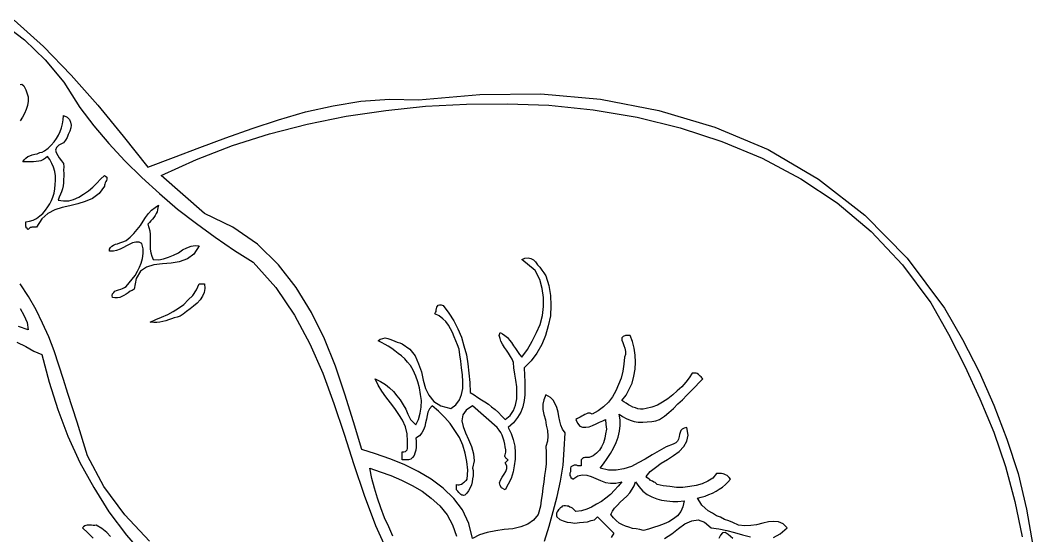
# Model space of a CAD drawing. Extents: x 0.04 to 7.38, y 0.04 to 9.36.
# Drawn here: x 4.755 to 7.229, y 2.636 to 3.895 of the extents above; entities that cross this region are included whole.
import ezdxf

# ---------------------------------------------------------------- set-up
doc = ezdxf.new("R2010")
doc.units = 0
doc.layers.add('1', color=7, linetype='Continuous')

msp = doc.modelspace()

# ---------------------------------------------------------------- linework, layer by layer
for points in [[(4.74, 3.895), (4.811, 3.831), (4.879, 3.761), (4.944, 3.688), (5.006, 3.612), (5.066, 3.536), (5.129, 3.56), (5.193, 3.584), (5.257, 3.608), (5.321, 3.631), (5.386, 3.652), (5.452, 3.671), (5.519, 3.686), (5.587, 3.697), (5.657, 3.702), (5.728, 3.701), (5.878, 3.714), (6.027, 3.715), (6.173, 3.702), (6.315, 3.675), (6.452, 3.634), (6.582, 3.579), (6.705, 3.507), (6.819, 3.419), (6.922, 3.314), (7.013, 3.192), (7.057, 3.115), (7.098, 3.036), (7.134, 2.955), (7.166, 2.872), (7.193, 2.788), (7.214, 2.701), (7.229, 2.612)], [(4.754, 3.738), (4.758, 3.739), (4.763, 3.735), (4.768, 3.725), (4.774, 3.708)], [(4.774, 3.708), (4.774, 3.697), (4.772, 3.687), (4.769, 3.677), (4.765, 3.667), (4.76, 3.658), (4.754, 3.649)], [(4.86, 3.596), (4.849, 3.59), (4.843, 3.584), (4.841, 3.578), (4.842, 3.572), (4.846, 3.565), (4.85, 3.559), (4.855, 3.552), (4.86, 3.545), (4.861, 3.537), (4.86, 3.529), (4.861, 3.521), (4.861, 3.514), (4.86, 3.506), (4.86, 3.498), (4.859, 3.491), (4.858, 3.483), (4.855, 3.476), (4.853, 3.47), (4.85, 3.463), (4.847, 3.456), (4.86, 3.454), (4.873, 3.454), (4.885, 3.457), (4.898, 3.463), (4.909, 3.47), (4.921, 3.478), (4.932, 3.487), (4.942, 3.497), (4.951, 3.507), (4.96, 3.516), (4.963, 3.514), (4.966, 3.512), (4.966, 3.509), (4.966, 3.507), (4.965, 3.504), (4.964, 3.501), (4.962, 3.498), (4.961, 3.495), (4.96, 3.492), (4.96, 3.49), (4.947, 3.472), (4.931, 3.46), (4.913, 3.452), (4.895, 3.447), (4.876, 3.442), (4.857, 3.438), (4.839, 3.432), (4.822, 3.423), (4.807, 3.41), (4.794, 3.39), (4.791, 3.39), (4.788, 3.39), (4.786, 3.39), (4.783, 3.39), (4.781, 3.389), (4.779, 3.389), (4.777, 3.387), (4.776, 3.386), (4.774, 3.384), (4.772, 3.385), (4.771, 3.387), (4.769, 3.388), (4.769, 3.39), (4.768, 3.392), (4.768, 3.395), (4.768, 3.398), (4.768, 3.401), (4.768, 3.403), (4.777, 3.404), (4.786, 3.407), (4.794, 3.411), (4.802, 3.417), (4.81, 3.423), (4.816, 3.431), (4.822, 3.439), (4.827, 3.447), (4.831, 3.455), (4.834, 3.463), (4.837, 3.473), (4.839, 3.483), (4.84, 3.494), (4.841, 3.504), (4.841, 3.515), (4.839, 3.526), (4.836, 3.536), (4.832, 3.545), (4.827, 3.555), (4.821, 3.562), (4.816, 3.558), (4.811, 3.555), (4.805, 3.552), (4.8, 3.551), (4.793, 3.55), (4.787, 3.549), (4.781, 3.549), (4.774, 3.549), (4.768, 3.549), (4.761, 3.549), (4.764, 3.554), (4.768, 3.558), (4.773, 3.562), (4.778, 3.564), (4.784, 3.566), (4.79, 3.568), (4.796, 3.569), (4.802, 3.572), (4.808, 3.573), (4.814, 3.576), (4.823, 3.583), (4.83, 3.59), (4.837, 3.598), (4.843, 3.606), (4.848, 3.614), (4.852, 3.623), (4.855, 3.632), (4.858, 3.642), (4.859, 3.652), (4.86, 3.662), (4.869, 3.658), (4.875, 3.653), (4.877, 3.646), (4.879, 3.639), (4.878, 3.632), (4.876, 3.624), (4.872, 3.616), (4.869, 3.609), (4.865, 3.602), (4.86, 3.596)], [(5.092, 3.443), (5.091, 3.438), (5.09, 3.432), (5.089, 3.427), (5.087, 3.423), (5.084, 3.418), (5.081, 3.413), (5.078, 3.409), (5.074, 3.405), (5.07, 3.401), (5.066, 3.397), (5.069, 3.389), (5.071, 3.381), (5.072, 3.372), (5.072, 3.363), (5.072, 3.354), (5.072, 3.345), (5.072, 3.336), (5.074, 3.327), (5.076, 3.319), (5.079, 3.311), (5.093, 3.31), (5.105, 3.312), (5.117, 3.316), (5.129, 3.321), (5.141, 3.327), (5.151, 3.334), (5.162, 3.339), (5.172, 3.343), (5.182, 3.345), (5.192, 3.344), (5.179, 3.324), (5.163, 3.312), (5.143, 3.305), (5.123, 3.302), (5.102, 3.3), (5.081, 3.298), (5.063, 3.292), (5.048, 3.282), (5.038, 3.264), (5.033, 3.238), (5.028, 3.235), (5.023, 3.233), (5.018, 3.229), (5.013, 3.226), (5.008, 3.223), (5.003, 3.22), (4.998, 3.218), (4.992, 3.217), (4.986, 3.217), (4.98, 3.218), (4.979, 3.223), (4.98, 3.227), (4.983, 3.23), (4.986, 3.233), (4.99, 3.235), (4.995, 3.237), (5, 3.238), (5.004, 3.24), (5.009, 3.242), (5.013, 3.245), (5.021, 3.254), (5.028, 3.263), (5.035, 3.272), (5.041, 3.282), (5.046, 3.292), (5.05, 3.302), (5.053, 3.313), (5.055, 3.325), (5.055, 3.337), (5.052, 3.35), (5.045, 3.353), (5.037, 3.353), (5.029, 3.351), (5.022, 3.348), (5.014, 3.344), (5.007, 3.34), (4.999, 3.336), (4.99, 3.333), (4.982, 3.331), (4.973, 3.331), (4.973, 3.336), (4.975, 3.34), (4.978, 3.343), (4.982, 3.346), (4.987, 3.348), (4.992, 3.349), (4.998, 3.351), (5.003, 3.353), (5.008, 3.355), (5.013, 3.357), (5.023, 3.365), (5.032, 3.374), (5.04, 3.384), (5.048, 3.394), (5.055, 3.404), (5.061, 3.413), (5.068, 3.423), (5.075, 3.431), (5.084, 3.438), (5.092, 3.443)], [(6.039, 3.271), (6.046, 3.247), (6.05, 3.223), (6.051, 3.198), (6.05, 3.173), (6.045, 3.149), (6.038, 3.125), (6.029, 3.103), (6.017, 3.082), (6.003, 3.063), (5.986, 3.046), (5.987, 3.028), (5.988, 3.012), (5.988, 2.996), (5.988, 2.98), (5.986, 2.966), (5.983, 2.951), (5.978, 2.938), (5.97, 2.925), (5.96, 2.912), (5.947, 2.9), (5.954, 2.886), (5.959, 2.871), (5.963, 2.855), (5.964, 2.839), (5.964, 2.823), (5.962, 2.807), (5.959, 2.792), (5.954, 2.776), (5.947, 2.762), (5.94, 2.748), (5.931, 2.753), (5.927, 2.759), (5.926, 2.765), (5.928, 2.772), (5.932, 2.779), (5.937, 2.786), (5.941, 2.793), (5.944, 2.8), (5.944, 2.807), (5.94, 2.814), (5.947, 2.821), (5.945, 2.822), (5.944, 2.824), (5.942, 2.825), (5.941, 2.826), (5.94, 2.828), (5.939, 2.83), (5.939, 2.832), (5.94, 2.834), (5.941, 2.84), (5.941, 2.846), (5.94, 2.853), (5.939, 2.86), (5.937, 2.867), (5.935, 2.874), (5.932, 2.882), (5.929, 2.888), (5.925, 2.894), (5.92, 2.9), (5.86, 2.953), (5.844, 2.943), (5.836, 2.931), (5.834, 2.917), (5.837, 2.903), (5.843, 2.887), (5.85, 2.871), (5.857, 2.854), (5.862, 2.836), (5.864, 2.819), (5.86, 2.801), (5.861, 2.795), (5.861, 2.789), (5.861, 2.782), (5.86, 2.775), (5.859, 2.768), (5.857, 2.76), (5.854, 2.753), (5.85, 2.746), (5.846, 2.74), (5.841, 2.735), (5.838, 2.734), (5.836, 2.735), (5.834, 2.735), (5.831, 2.737), (5.829, 2.739), (5.828, 2.74), (5.826, 2.742), (5.824, 2.745), (5.823, 2.746), (5.821, 2.748), (5.821, 2.761), (5.824, 2.76), (5.827, 2.76), (5.83, 2.761), (5.833, 2.762), (5.836, 2.764), (5.838, 2.766), (5.84, 2.768), (5.843, 2.77), (5.845, 2.772), (5.847, 2.774), (5.848, 2.796), (5.846, 2.817), (5.842, 2.838), (5.836, 2.857), (5.828, 2.876), (5.817, 2.893), (5.805, 2.91), (5.792, 2.925), (5.777, 2.94), (5.761, 2.953), (5.755, 2.946), (5.751, 2.938), (5.749, 2.93), (5.747, 2.921), (5.745, 2.912), (5.743, 2.903), (5.74, 2.895), (5.736, 2.887), (5.73, 2.88), (5.721, 2.874), (5.722, 2.867), (5.722, 2.86), (5.722, 2.852), (5.721, 2.845), (5.719, 2.838), (5.717, 2.832), (5.713, 2.827), (5.709, 2.823), (5.703, 2.821), (5.695, 2.821), (5.688, 2.821), (5.688, 2.841), (5.692, 2.841), (5.696, 2.842), (5.698, 2.843), (5.7, 2.846), (5.701, 2.849), (5.701, 2.853), (5.701, 2.856), (5.701, 2.86), (5.701, 2.864), (5.701, 2.867), (5.7, 2.885), (5.696, 2.902), (5.689, 2.918), (5.68, 2.932), (5.67, 2.947), (5.659, 2.961), (5.648, 2.975), (5.638, 2.989), (5.629, 3.004), (5.622, 3.019), (5.635, 3.013), (5.647, 3.005), (5.657, 2.997), (5.667, 2.988), (5.675, 2.978), (5.683, 2.968), (5.69, 2.956), (5.697, 2.945), (5.702, 2.933), (5.708, 2.92), (5.721, 2.907), (5.728, 2.92), (5.732, 2.935), (5.734, 2.95), (5.735, 2.966), (5.733, 2.981), (5.73, 2.997), (5.726, 3.012), (5.721, 3.026), (5.715, 3.04), (5.708, 3.052), (5.701, 3.06), (5.694, 3.068), (5.686, 3.075), (5.678, 3.081), (5.67, 3.088), (5.663, 3.093), (5.654, 3.099), (5.646, 3.103), (5.637, 3.108), (5.629, 3.112), (5.634, 3.116), (5.641, 3.118), (5.646, 3.119), (5.653, 3.118), (5.658, 3.116), (5.664, 3.114), (5.67, 3.111), (5.676, 3.109), (5.682, 3.107), (5.688, 3.105), (5.707, 3.092), (5.72, 3.075), (5.728, 3.056), (5.735, 3.036), (5.739, 3.016), (5.745, 2.996), (5.753, 2.979), (5.765, 2.964), (5.782, 2.953), (5.807, 2.947), (5.819, 2.956), (5.828, 2.968), (5.833, 2.981), (5.836, 2.996), (5.836, 3.012), (5.835, 3.029), (5.833, 3.046), (5.831, 3.062), (5.829, 3.078), (5.827, 3.092), (5.823, 3.102), (5.819, 3.112), (5.815, 3.122), (5.811, 3.132), (5.806, 3.141), (5.801, 3.15), (5.795, 3.159), (5.787, 3.166), (5.778, 3.173), (5.768, 3.178), (5.769, 3.181), (5.771, 3.184), (5.771, 3.187), (5.772, 3.191), (5.773, 3.194), (5.774, 3.197), (5.776, 3.199), (5.779, 3.2), (5.783, 3.2), (5.788, 3.198), (5.802, 3.18), (5.814, 3.161), (5.824, 3.141), (5.833, 3.121), (5.839, 3.1), (5.845, 3.078), (5.848, 3.056), (5.851, 3.033), (5.853, 3.01), (5.854, 2.986), (5.864, 2.98), (5.873, 2.974), (5.882, 2.968), (5.89, 2.963), (5.899, 2.957), (5.906, 2.951), (5.915, 2.944), (5.923, 2.937), (5.931, 2.929), (5.94, 2.92), (5.952, 2.93), (5.96, 2.942), (5.965, 2.955), (5.968, 2.97), (5.968, 2.985), (5.968, 3), (5.966, 3.016), (5.963, 3.031), (5.961, 3.046), (5.96, 3.059), (5.957, 3.067), (5.953, 3.074), (5.948, 3.082), (5.943, 3.089), (5.938, 3.096), (5.933, 3.104), (5.929, 3.111), (5.927, 3.118), (5.925, 3.125), (5.927, 3.132), (5.933, 3.129), (5.939, 3.125), (5.945, 3.12), (5.95, 3.114), (5.955, 3.108), (5.96, 3.1), (5.965, 3.093), (5.97, 3.086), (5.975, 3.079), (5.98, 3.072), (5.994, 3.091), (6.006, 3.111), (6.016, 3.132), (6.025, 3.152), (6.031, 3.174), (6.033, 3.196), (6.033, 3.218), (6.03, 3.24), (6.024, 3.262), (6.013, 3.284), (5.98, 3.311), (5.988, 3.314), (5.996, 3.315), (6.002, 3.313), (6.009, 3.31), (6.014, 3.305), (6.019, 3.298), (6.024, 3.292), (6.029, 3.285), (6.034, 3.278), (6.039, 3.271)], [(5.205, 3.251), (5.206, 3.24), (5.204, 3.23), (5.2, 3.221), (5.194, 3.212), (5.187, 3.204), (5.178, 3.197), (5.17, 3.19), (5.161, 3.184), (5.153, 3.177), (5.145, 3.172), (5.138, 3.17), (5.131, 3.168), (5.124, 3.166), (5.117, 3.163), (5.11, 3.161), (5.103, 3.159), (5.096, 3.158), (5.088, 3.157), (5.081, 3.157), (5.072, 3.158), (5.086, 3.164), (5.1, 3.17), (5.115, 3.176), (5.128, 3.184), (5.141, 3.192), (5.154, 3.201), (5.165, 3.212), (5.176, 3.223), (5.185, 3.237), (5.192, 3.251), (5.205, 3.251)]]:
    msp.add_lwpolyline(points)
at = {"layer": '1'}
for points in [[(4.71, 3.889), (4.765, 3.847), (4.815, 3.798), (4.861, 3.744), (4.9, 3.682), (4.934, 3.637), (4.971, 3.594), (5.01, 3.552), (5.052, 3.511), (5.095, 3.472), (5.139, 3.434), (5.185, 3.399), (5.231, 3.365), (5.278, 3.333), (5.324, 3.304), (5.379, 3.242), (5.425, 3.175), (5.462, 3.105), (5.494, 3.033), (5.521, 2.959), (5.546, 2.884), (5.57, 2.81), (5.595, 2.735), (5.623, 2.661), (5.655, 2.589)], [(6.036, 2.623), (6.047, 2.659), (6.057, 2.695), (6.067, 2.732), (6.075, 2.769), (6.081, 2.808), (6.084, 2.847), (6.086, 2.887), (6.08, 2.896), (6.076, 2.906), (6.073, 2.916), (6.071, 2.927), (6.069, 2.938), (6.066, 2.949), (6.062, 2.958), (6.057, 2.967), (6.05, 2.974), (6.039, 2.98), (6.034, 2.968), (6.032, 2.957), (6.032, 2.944), (6.034, 2.932), (6.038, 2.919), (6.04, 2.906), (6.043, 2.893), (6.044, 2.879), (6.043, 2.867), (6.039, 2.854), (6.04, 2.84), (6.04, 2.826), (6.04, 2.812), (6.038, 2.798), (6.036, 2.783), (6.034, 2.768), (6.032, 2.752), (6.03, 2.737), (6.028, 2.723), (6.026, 2.708), (6.02, 2.688), (6.009, 2.674), (5.995, 2.664), (5.978, 2.658), (5.958, 2.653), (5.937, 2.651), (5.917, 2.648), (5.896, 2.644), (5.877, 2.638), (5.86, 2.629), (5.851, 2.666), (5.835, 2.699), (5.814, 2.727), (5.788, 2.752), (5.759, 2.774), (5.727, 2.793), (5.693, 2.81), (5.658, 2.824), (5.623, 2.836), (5.589, 2.847), (5.569, 2.914), (5.548, 2.982), (5.525, 3.05), (5.498, 3.117), (5.466, 3.181), (5.429, 3.242), (5.386, 3.298), (5.334, 3.348), (5.274, 3.39), (5.205, 3.423), (5.099, 3.516), (5.185, 3.555), (5.273, 3.589), (5.364, 3.618), (5.456, 3.641), (5.551, 3.661), (5.648, 3.675), (5.745, 3.685), (5.845, 3.69), (5.945, 3.691), (6.046, 3.688)], [(6.046, 3.688), (6.155, 3.676), (6.262, 3.658), (6.367, 3.632), (6.469, 3.599), (6.568, 3.558), (6.662, 3.508), (6.751, 3.449), (6.834, 3.379), (6.911, 3.298), (6.98, 3.205), (7.023, 3.128), (7.063, 3.05), (7.1, 2.97), (7.134, 2.889), (7.162, 2.805), (7.185, 2.72), (7.203, 2.633)], [(5.07, 2.623), (5.01, 2.687), (4.959, 2.756), (4.919, 2.831), (4.894, 2.913), (4.882, 2.948), (4.871, 2.983), (4.86, 3.018), (4.849, 3.053), (4.837, 3.088), (4.824, 3.122), (4.809, 3.155), (4.793, 3.188), (4.775, 3.22), (4.754, 3.251)], [(4.754, 3.191), (4.763, 3.175), (4.771, 3.157), (4.774, 3.139), (4.75, 3.147)], [(6.595, 2.632), (6.612, 2.641), (6.629, 2.655), (6.619, 2.665), (6.608, 2.67), (6.596, 2.671), (6.583, 2.67), (6.569, 2.667), (6.554, 2.663), (6.54, 2.661), (6.525, 2.66), (6.51, 2.662), (6.496, 2.668), (6.486, 2.672), (6.476, 2.676), (6.466, 2.681), (6.456, 2.685), (6.446, 2.691), (6.436, 2.697), (6.428, 2.703), (6.42, 2.711), (6.415, 2.719), (6.41, 2.728), (6.419, 2.73), (6.428, 2.733), (6.437, 2.737), (6.446, 2.74), (6.455, 2.745), (6.463, 2.75), (6.471, 2.755), (6.478, 2.761), (6.484, 2.767), (6.49, 2.774), (6.487, 2.778), (6.485, 2.781), (6.482, 2.783), (6.478, 2.785), (6.475, 2.786), (6.472, 2.787), (6.468, 2.788), (6.464, 2.788), (6.461, 2.788), (6.456, 2.788), (6.447, 2.777), (6.435, 2.769), (6.421, 2.763), (6.406, 2.759), (6.391, 2.756), (6.374, 2.754), (6.358, 2.754), (6.342, 2.756), (6.326, 2.758), (6.311, 2.761), (6.308, 2.764), (6.306, 2.766), (6.303, 2.767), (6.3, 2.769), (6.297, 2.77), (6.294, 2.772), (6.292, 2.774), (6.289, 2.776), (6.286, 2.778), (6.284, 2.781), (6.294, 2.793), (6.307, 2.803), (6.321, 2.813), (6.336, 2.822), (6.351, 2.832), (6.365, 2.842), (6.376, 2.854), (6.384, 2.867), (6.387, 2.882), (6.384, 2.9), (6.377, 2.899), (6.372, 2.896), (6.369, 2.893), (6.367, 2.888), (6.366, 2.883), (6.365, 2.878), (6.363, 2.872), (6.361, 2.867), (6.357, 2.863), (6.35, 2.86), (6.333, 2.853), (6.316, 2.843), (6.299, 2.834), (6.282, 2.823), (6.265, 2.814), (6.248, 2.805), (6.23, 2.799), (6.211, 2.796), (6.192, 2.796), (6.172, 2.801), (6.18, 2.812), (6.189, 2.825), (6.197, 2.837), (6.204, 2.85), (6.211, 2.864), (6.216, 2.877), (6.219, 2.891), (6.221, 2.905), (6.221, 2.919), (6.218, 2.933), (6.226, 2.927), (6.235, 2.922), (6.245, 2.918), (6.255, 2.915), (6.265, 2.913), (6.276, 2.913), (6.287, 2.914), (6.298, 2.915), (6.308, 2.917), (6.317, 2.92), (6.329, 2.928), (6.34, 2.937), (6.351, 2.947), (6.362, 2.958), (6.373, 2.968), (6.384, 2.979), (6.394, 2.99), (6.404, 3), (6.414, 3.01), (6.423, 3.019), (6.421, 3.021), (6.419, 3.024), (6.416, 3.026), (6.414, 3.028), (6.412, 3.03), (6.409, 3.032), (6.406, 3.033), (6.403, 3.033), (6.401, 3.033), (6.397, 3.033), (6.389, 3.022), (6.381, 3.011), (6.371, 3), (6.36, 2.99), (6.349, 2.98), (6.337, 2.97), (6.324, 2.962), (6.312, 2.955), (6.298, 2.95), (6.284, 2.947), (6.277, 2.945), (6.27, 2.945), (6.264, 2.946), (6.258, 2.948), (6.252, 2.95), (6.246, 2.953), (6.241, 2.956), (6.235, 2.96), (6.23, 2.963), (6.225, 2.966), (6.235, 2.979), (6.243, 2.994), (6.25, 3.009), (6.254, 3.026), (6.257, 3.043), (6.258, 3.06), (6.257, 3.077), (6.255, 3.094), (6.251, 3.11), (6.245, 3.125), (6.234, 3.125), (6.228, 3.123), (6.225, 3.119), (6.225, 3.114), (6.227, 3.108), (6.23, 3.101), (6.232, 3.094), (6.234, 3.086), (6.234, 3.079), (6.231, 3.072), (6.23, 3.055), (6.227, 3.038), (6.223, 3.021), (6.217, 3.005), (6.21, 2.99), (6.202, 2.975), (6.192, 2.962), (6.18, 2.951), (6.167, 2.941), (6.152, 2.933), (6.147, 2.935), (6.142, 2.935), (6.138, 2.934), (6.134, 2.932), (6.13, 2.93), (6.127, 2.928), (6.123, 2.926), (6.12, 2.924), (6.116, 2.922), (6.112, 2.92), (6.116, 2.911), (6.122, 2.904), (6.129, 2.901), (6.137, 2.901), (6.145, 2.902), (6.153, 2.905), (6.162, 2.909), (6.17, 2.913), (6.178, 2.917), (6.185, 2.92), (6.186, 2.908), (6.187, 2.896), (6.185, 2.885), (6.183, 2.874), (6.18, 2.863), (6.175, 2.853), (6.17, 2.845), (6.163, 2.838), (6.155, 2.831), (6.145, 2.827), (6.142, 2.827), (6.139, 2.827), (6.137, 2.827), (6.134, 2.827), (6.132, 2.826), (6.13, 2.826), (6.128, 2.824), (6.127, 2.823), (6.125, 2.821), (6.125, 2.807), (6.122, 2.807), (6.12, 2.807), (6.117, 2.807), (6.114, 2.808), (6.11, 2.808), (6.108, 2.808), (6.105, 2.807), (6.103, 2.806), (6.1, 2.804), (6.099, 2.801), (6.099, 2.798), (6.099, 2.795), (6.099, 2.792), (6.098, 2.789), (6.098, 2.786), (6.098, 2.783), (6.099, 2.781), (6.1, 2.778), (6.103, 2.776), (6.105, 2.774), (6.117, 2.782), (6.128, 2.785), (6.139, 2.784), (6.15, 2.781), (6.161, 2.776), (6.173, 2.771), (6.185, 2.766), (6.197, 2.764), (6.21, 2.764), (6.225, 2.768), (6.216, 2.757), (6.207, 2.747), (6.197, 2.737), (6.186, 2.728), (6.175, 2.72), (6.163, 2.713), (6.151, 2.706), (6.139, 2.701), (6.126, 2.697), (6.112, 2.695), (6.11, 2.698), (6.107, 2.701), (6.104, 2.703), (6.101, 2.705), (6.098, 2.706), (6.094, 2.708), (6.091, 2.708), (6.087, 2.709), (6.083, 2.709), (6.079, 2.708), (6.077, 2.706), (6.074, 2.704), (6.072, 2.701), (6.07, 2.699), (6.068, 2.697), (6.067, 2.694), (6.065, 2.691), (6.065, 2.688), (6.065, 2.685), (6.066, 2.682), (6.073, 2.676), (6.081, 2.672), (6.091, 2.669), (6.1, 2.668), (6.11, 2.667), (6.121, 2.668), (6.131, 2.669), (6.141, 2.67), (6.15, 2.673), (6.158, 2.675), (6.165, 2.682), (6.205, 2.642), (6.199, 2.632)], [(4.746, 3.109), (4.768, 3.098), (4.788, 3.087), (4.807, 3.079)], [(4.807, 3.079), (4.825, 3.011), (4.846, 2.944), (4.871, 2.879), (4.9, 2.815), (4.934, 2.754), (4.971, 2.694), (5.014, 2.637), (5.062, 2.582)], [(5.665, 2.635), (5.655, 2.658), (5.645, 2.68), (5.636, 2.704), (5.628, 2.728), (5.62, 2.752), (5.614, 2.776), (5.609, 2.801), (5.634, 2.792), (5.66, 2.783), (5.686, 2.772), (5.712, 2.759), (5.737, 2.745), (5.759, 2.728), (5.78, 2.709), (5.798, 2.687), (5.811, 2.663), (5.821, 2.635)], [(6.377, 2.721), (6.374, 2.707), (6.369, 2.695), (6.361, 2.685), (6.351, 2.677), (6.34, 2.67), (6.328, 2.665), (6.315, 2.66), (6.302, 2.656), (6.29, 2.652), (6.278, 2.649), (6.269, 2.651), (6.26, 2.653), (6.251, 2.654), (6.242, 2.657), (6.234, 2.659), (6.226, 2.663), (6.218, 2.667), (6.211, 2.673), (6.204, 2.68), (6.198, 2.688), (6.202, 2.696), (6.207, 2.703), (6.214, 2.711), (6.221, 2.718), (6.229, 2.725), (6.237, 2.733), (6.244, 2.741), (6.25, 2.75), (6.255, 2.758), (6.258, 2.768), (6.266, 2.756), (6.276, 2.745), (6.287, 2.737), (6.298, 2.731), (6.31, 2.726), (6.322, 2.723), (6.335, 2.721), (6.349, 2.72), (6.362, 2.72), (6.377, 2.721)], [(6.329, 2.629), (6.347, 2.641), (6.363, 2.654), (6.379, 2.665), (6.396, 2.672), (6.411, 2.675), (6.427, 2.669), (6.443, 2.655), (6.462, 2.653), (6.481, 2.649), (6.5, 2.644), (6.52, 2.638), (6.539, 2.633)], [(4.975, 2.634), (4.966, 2.644), (4.954, 2.654), (4.94, 2.662), (4.937, 2.661), (4.933, 2.661), (4.929, 2.662), (4.925, 2.662), (4.922, 2.662), (4.918, 2.662), (4.915, 2.661), (4.912, 2.66), (4.909, 2.658), (4.907, 2.655), (4.92, 2.643), (4.933, 2.63)], [(6.496, 2.629), (6.485, 2.639), (6.477, 2.644), (6.471, 2.643), (6.466, 2.637), (6.462, 2.629)]]:
    msp.add_lwpolyline(points, dxfattribs=at)

doc.saveas('drawing.dxf')
